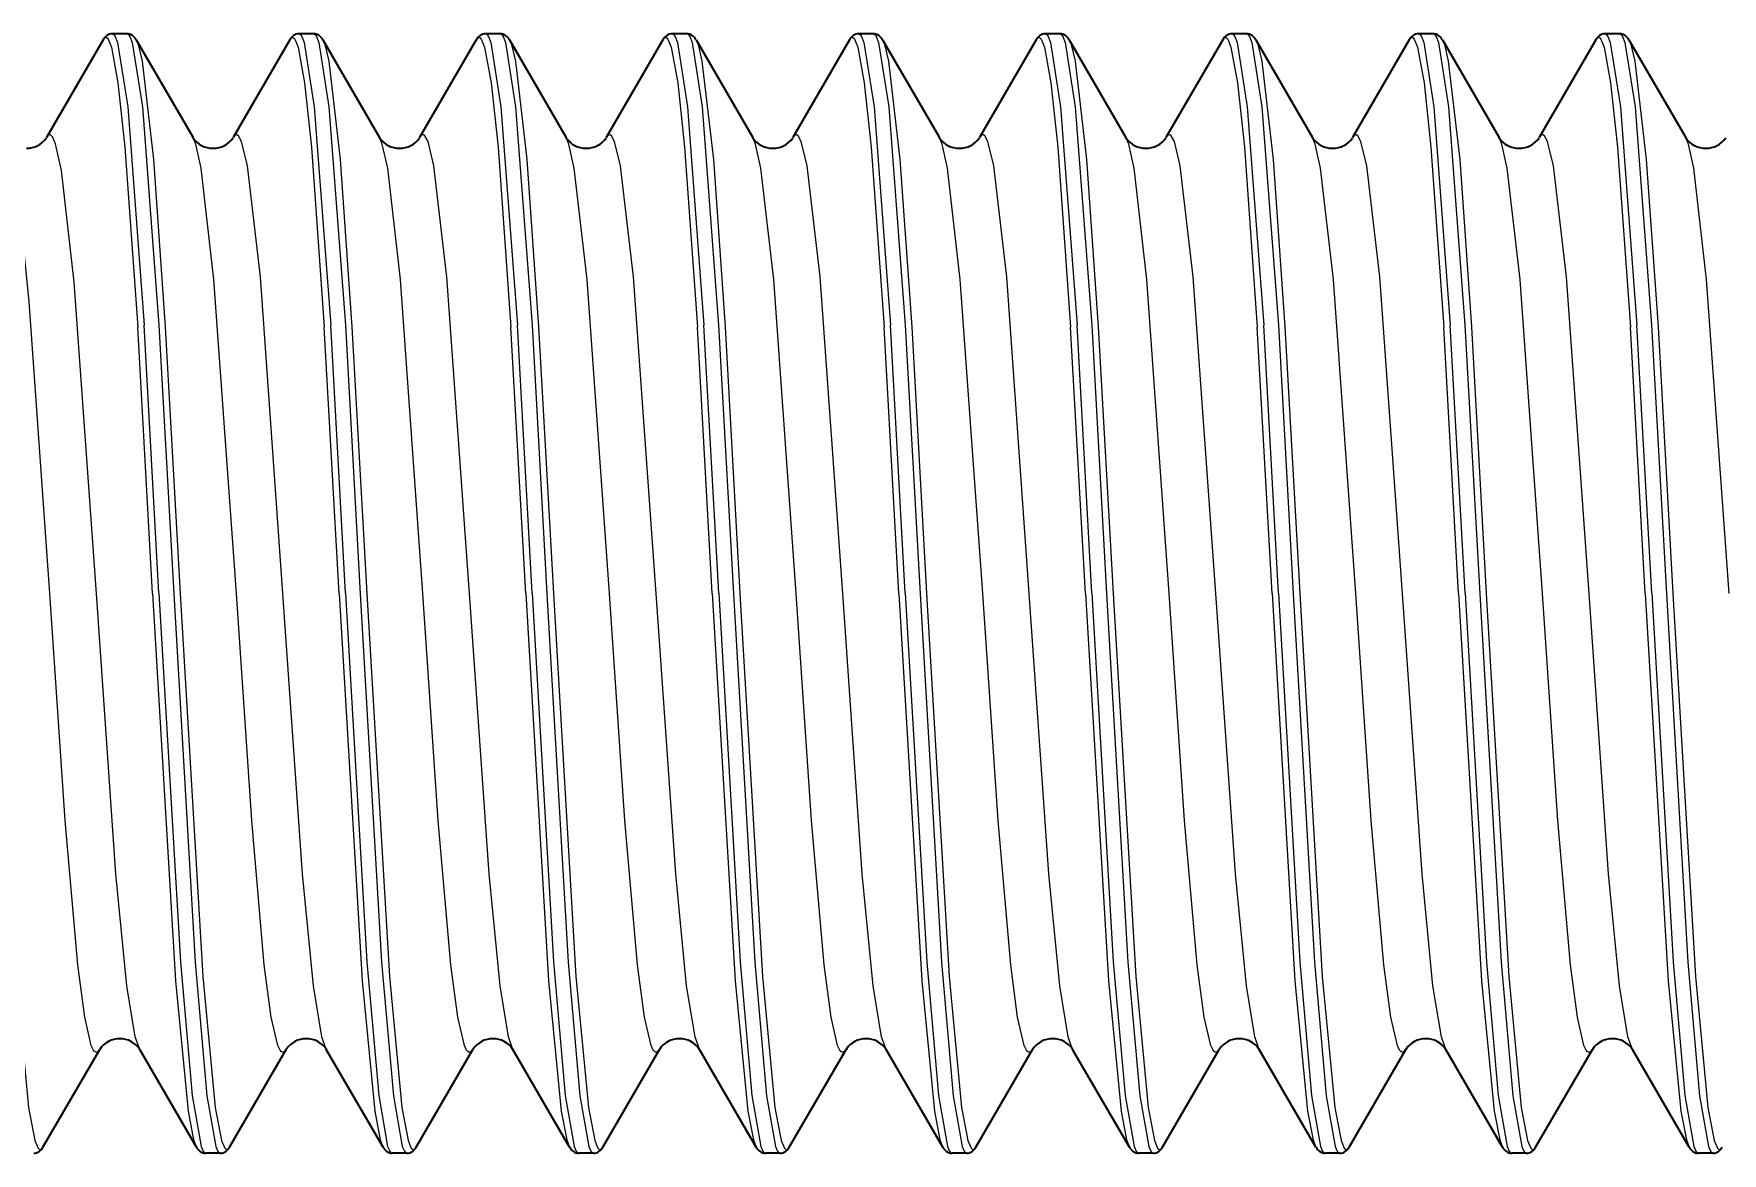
# Model space of a CAD drawing. Extents: x -131 to 1002, y -402 to 783.
# Drawn here: x -121.608 to -117.084, y 240.122 to 243.122 of the extents above; entities that cross this region are included whole.
import ezdxf

# ---------------------------------------------------------------- set-up
doc = ezdxf.new("R2010")
doc.units = 0

msp = doc.modelspace()

# ---------------------------------------------------------------- linework, layer by layer
at = {"color": 7, "lineweight": 35, "ltscale": 0.00098381}
for p, q in [((-121.3583, 243.122), (-121.3977, 243.122)), ((-120.8583, 243.122), (-120.8977, 243.122)), ((-120.3583, 243.122), (-120.3977, 243.122)), ((-119.8583, 243.122), (-119.8977, 243.122)), ((-119.3583, 243.122), (-119.3977, 243.122)), ((-118.8583, 243.122), (-118.8977, 243.122)), ((-118.3583, 243.122), (-118.3977, 243.122)), ((-117.8583, 243.122), (-117.8977, 243.122)), ((-117.3583, 243.122), (-117.3977, 243.122)), ((-121.1083, 240.122), (-121.1477, 240.122)), ((-120.6083, 240.122), (-120.6477, 240.122)), ((-120.1083, 240.122), (-120.1477, 240.122)), ((-119.6083, 240.122), (-119.6477, 240.122)), ((-119.1083, 240.122), (-119.1477, 240.122)), ((-118.6083, 240.122), (-118.6477, 240.122)), ((-118.1083, 240.122), (-118.1477, 240.122)), ((-117.6083, 240.122), (-117.6477, 240.122)), ((-117.1083, 240.122), (-117.1477, 240.122))]:
    msp.add_line(p, q, dxfattribs=at)
at = {"color": 7, "lineweight": 35, "ltscale": 0.007572}
for p, q in [((-121.4224, 243.1056), (-121.5744, 242.8437)), ((-121.3337, 243.1056), (-121.1816, 242.8437)), ((-120.9224, 243.1056), (-121.0744, 242.8437)), ((-120.8337, 243.1056), (-120.6816, 242.8437)), ((-120.4224, 243.1056), (-120.5744, 242.8437)), ((-120.3337, 243.1056), (-120.1816, 242.8437)), ((-119.9224, 243.1056), (-120.0744, 242.8437)), ((-119.8337, 243.1056), (-119.6816, 242.8437)), ((-119.4224, 243.1056), (-119.5744, 242.8437)), ((-119.3337, 243.1056), (-119.1816, 242.8437)), ((-118.9224, 243.1056), (-119.0744, 242.8437)), ((-118.8337, 243.1056), (-118.6816, 242.8437)), ((-118.4224, 243.1056), (-118.5744, 242.8437)), ((-118.3337, 243.1056), (-118.1816, 242.8437)), ((-117.9224, 243.1056), (-118.0744, 242.8437)), ((-117.8337, 243.1056), (-117.6816, 242.8437)), ((-117.4224, 243.1056), (-117.5744, 242.8437)), ((-117.3337, 243.1056), (-117.1816, 242.8437)), ((-121.1724, 240.1383), (-121.3244, 240.4003)), ((-120.6724, 240.1383), (-120.8244, 240.4003)), ((-120.1724, 240.1383), (-120.3244, 240.4003)), ((-119.6724, 240.1383), (-119.8244, 240.4003)), ((-119.1724, 240.1383), (-119.3244, 240.4003)), ((-118.6724, 240.1383), (-118.8244, 240.4003)), ((-118.1724, 240.1383), (-118.3244, 240.4003)), ((-117.6724, 240.1383), (-117.8244, 240.4003)), ((-117.1724, 240.1383), (-117.3244, 240.4003))]:
    msp.add_line(p, q, dxfattribs=at)
at = {"color": 7, "lineweight": 13, "ltscale": 0.017982}
for p, q in [((-121.2728, 241.6229), (-121.3125, 242.3411)), ((-120.7728, 241.6229), (-120.8125, 242.3411)), ((-120.2728, 241.6229), (-120.3125, 242.3411)), ((-119.7728, 241.6229), (-119.8125, 242.3411)), ((-119.2728, 241.6229), (-119.3125, 242.3411)), ((-118.7728, 241.6229), (-118.8125, 242.3411)), ((-118.2728, 241.6229), (-118.3125, 242.3411)), ((-117.7728, 241.6229), (-117.8125, 242.3411)), ((-117.2728, 241.6229), (-117.3125, 242.3411))]:
    msp.add_line(p, q, dxfattribs=at)
at = {"color": 7, "lineweight": 13, "ltscale": 0.018029}
for p, q in [((-121.2731, 242.3411), (-121.2333, 241.621)), ((-120.7731, 242.3411), (-120.7333, 241.621)), ((-120.2731, 242.3411), (-120.2333, 241.621)), ((-119.7731, 242.3411), (-119.7333, 241.621)), ((-119.2731, 242.3411), (-119.2333, 241.621)), ((-118.7731, 242.3411), (-118.7333, 241.621)), ((-118.2731, 242.3411), (-118.2333, 241.621)), ((-117.7731, 242.3411), (-117.7333, 241.621)), ((-117.2731, 242.3411), (-117.2333, 241.621))]:
    msp.add_line(p, q, dxfattribs=at)
at = {"color": 7, "lineweight": 13, "ltscale": 0.017866}
for p, q in [((-121.2901, 241.622), (-121.3298, 242.3355)), ((-120.7901, 241.622), (-120.8298, 242.3355)), ((-120.2901, 241.622), (-120.3298, 242.3355)), ((-119.7901, 241.622), (-119.8298, 242.3355)), ((-119.2901, 241.622), (-119.3298, 242.3355)), ((-118.7901, 241.622), (-118.8298, 242.3355)), ((-118.2901, 241.622), (-118.3298, 242.3355)), ((-117.7901, 241.622), (-117.8298, 242.3355)), ((-117.2901, 241.622), (-117.3298, 242.3355))]:
    msp.add_line(p, q, dxfattribs=at)
at = {"color": 7, "lineweight": 13, "ltscale": 0.017906}
for p, q in [((-121.2558, 242.3371), (-121.216, 241.622)), ((-120.7558, 242.3371), (-120.716, 241.622)), ((-120.2558, 242.3371), (-120.216, 241.622)), ((-119.7558, 242.3371), (-119.716, 241.622)), ((-119.2558, 242.3371), (-119.216, 241.622)), ((-118.7558, 242.3371), (-118.716, 241.622)), ((-118.2558, 242.3371), (-118.216, 241.622)), ((-117.7558, 242.3371), (-117.716, 241.622)), ((-117.2558, 242.3371), (-117.216, 241.622))]:
    msp.add_line(p, q, dxfattribs=at)
at = {"color": 7, "lineweight": 35, "ltscale": 0.007571}
for p, q in [((-121.5837, 240.1383), (-121.4316, 240.4003)), ((-121.0837, 240.1383), (-120.9316, 240.4003)), ((-120.5837, 240.1383), (-120.4316, 240.4003)), ((-120.0837, 240.1383), (-119.9316, 240.4003)), ((-119.5837, 240.1383), (-119.4316, 240.4003)), ((-119.0837, 240.1383), (-118.9316, 240.4003)), ((-118.5837, 240.1383), (-118.4316, 240.4003)), ((-118.0837, 240.1383), (-117.9316, 240.4003)), ((-117.5837, 240.1383), (-117.4316, 240.4003))]:
    msp.add_line(p, q, dxfattribs=at)
at = {"color": 7, "lineweight": 13}
for points in [[(-121.4224, 243.1056), (-121.4179, 243.111), (-121.4157, 243.1119), (-121.4135, 243.1117), (-121.412, 243.1109), (-121.409, 243.1077), (-121.4001, 243.0858), (-121.3827, 242.9902), (-121.3642, 242.8181), (-121.3298, 242.3355)], [(-121.3977, 243.122), (-121.3961, 243.1217), (-121.393, 243.1194), (-121.3899, 243.1148), (-121.3837, 243.0989), (-121.3566, 242.9266), (-121.3125, 242.3411)], [(-121.3583, 243.122), (-121.3568, 243.1217), (-121.3537, 243.1194), (-121.3506, 243.1148), (-121.3444, 243.0989), (-121.3173, 242.9266), (-121.2731, 242.3411)], [(-120.9224, 243.1056), (-120.9179, 243.111), (-120.9157, 243.1119), (-120.9135, 243.1117), (-120.912, 243.1109), (-120.909, 243.1077), (-120.9001, 243.0858), (-120.8827, 242.9902), (-120.8642, 242.8181), (-120.8298, 242.3355)], [(-120.8977, 243.122), (-120.8961, 243.1217), (-120.893, 243.1194), (-120.8899, 243.1148), (-120.8837, 243.0989), (-120.8566, 242.9266), (-120.8125, 242.3411)], [(-120.8583, 243.122), (-120.8568, 243.1217), (-120.8537, 243.1194), (-120.8506, 243.1148), (-120.8444, 243.0989), (-120.8173, 242.9266), (-120.7731, 242.3411)], [(-120.4224, 243.1056), (-120.4179, 243.111), (-120.4157, 243.1119), (-120.4135, 243.1117), (-120.412, 243.1109), (-120.409, 243.1077), (-120.4001, 243.0858), (-120.3827, 242.9902), (-120.3642, 242.8181), (-120.3298, 242.3355)], [(-120.3977, 243.122), (-120.3961, 243.1217), (-120.393, 243.1194), (-120.3899, 243.1148), (-120.3837, 243.0989), (-120.3566, 242.9266), (-120.3125, 242.3411)], [(-120.3583, 243.122), (-120.3568, 243.1217), (-120.3537, 243.1194), (-120.3506, 243.1148), (-120.3444, 243.0989), (-120.3173, 242.9266), (-120.2731, 242.3411)], [(-119.9224, 243.1056), (-119.9179, 243.111), (-119.9157, 243.1119), (-119.9135, 243.1117), (-119.912, 243.1109), (-119.909, 243.1077), (-119.9001, 243.0858), (-119.8827, 242.9902), (-119.8642, 242.8181), (-119.8298, 242.3355)], [(-119.8977, 243.122), (-119.8961, 243.1217), (-119.893, 243.1194), (-119.8899, 243.1148), (-119.8837, 243.0989), (-119.8566, 242.9266), (-119.8125, 242.3411)], [(-119.8583, 243.122), (-119.8568, 243.1217), (-119.8537, 243.1194), (-119.8506, 243.1148), (-119.8444, 243.0989), (-119.8173, 242.9266), (-119.7731, 242.3411)], [(-119.4224, 243.1056), (-119.4179, 243.111), (-119.4157, 243.1119), (-119.4135, 243.1117), (-119.412, 243.1109), (-119.409, 243.1077), (-119.4001, 243.0858), (-119.3827, 242.9902), (-119.3642, 242.8181), (-119.3298, 242.3355)], [(-119.3977, 243.122), (-119.3961, 243.1217), (-119.393, 243.1194), (-119.3899, 243.1148), (-119.3837, 243.0989), (-119.3566, 242.9266), (-119.3125, 242.3411)], [(-119.3583, 243.122), (-119.3568, 243.1217), (-119.3537, 243.1194), (-119.3506, 243.1148), (-119.3444, 243.0989), (-119.3173, 242.9266), (-119.2731, 242.3411)], [(-118.9224, 243.1056), (-118.9179, 243.111), (-118.9157, 243.1119), (-118.9135, 243.1117), (-118.912, 243.1109), (-118.909, 243.1077), (-118.9001, 243.0858), (-118.8827, 242.9902), (-118.8642, 242.8181), (-118.8298, 242.3355)], [(-118.8977, 243.122), (-118.8961, 243.1217), (-118.893, 243.1194), (-118.8899, 243.1148), (-118.8837, 243.0989), (-118.8566, 242.9266), (-118.8125, 242.3411)], [(-118.8583, 243.122), (-118.8568, 243.1217), (-118.8537, 243.1194), (-118.8506, 243.1148), (-118.8444, 243.0989), (-118.8173, 242.9266), (-118.7731, 242.3411)], [(-118.4224, 243.1056), (-118.4179, 243.111), (-118.4157, 243.1119), (-118.4135, 243.1117), (-118.412, 243.1109), (-118.409, 243.1077), (-118.4001, 243.0858), (-118.3827, 242.9902), (-118.3642, 242.8181), (-118.3298, 242.3355)], [(-118.3977, 243.122), (-118.3961, 243.1217), (-118.393, 243.1194), (-118.3899, 243.1148), (-118.3837, 243.0989), (-118.3566, 242.9266), (-118.3125, 242.3411)], [(-118.3583, 243.122), (-118.3568, 243.1217), (-118.3537, 243.1194), (-118.3506, 243.1148), (-118.3444, 243.0989), (-118.3173, 242.9266), (-118.2731, 242.3411)], [(-117.9224, 243.1056), (-117.9179, 243.111), (-117.9157, 243.1119), (-117.9135, 243.1117), (-117.912, 243.1109), (-117.909, 243.1077), (-117.9001, 243.0858), (-117.8827, 242.9902), (-117.8642, 242.8181), (-117.8298, 242.3355)], [(-117.8977, 243.122), (-117.8961, 243.1217), (-117.893, 243.1194), (-117.8899, 243.1148), (-117.8837, 243.0989), (-117.8566, 242.9266), (-117.8125, 242.3411)], [(-117.8583, 243.122), (-117.8568, 243.1217), (-117.8537, 243.1194), (-117.8506, 243.1148), (-117.8444, 243.0989), (-117.8173, 242.9266), (-117.7731, 242.3411)], [(-117.4224, 243.1056), (-117.4179, 243.111), (-117.4157, 243.1119), (-117.4135, 243.1117), (-117.412, 243.1109), (-117.409, 243.1077), (-117.4001, 243.0858), (-117.3827, 242.9902), (-117.3642, 242.8181), (-117.3298, 242.3355)], [(-117.3977, 243.122), (-117.3961, 243.1217), (-117.393, 243.1194), (-117.3899, 243.1148), (-117.3837, 243.0989), (-117.3566, 242.9266), (-117.3125, 242.3411)], [(-117.3583, 243.122), (-117.3568, 243.1217), (-117.3537, 243.1194), (-117.3506, 243.1148), (-117.3444, 243.0989), (-117.3173, 242.9266), (-117.2731, 242.3411)], [(-121.3337, 243.1056), (-121.3283, 243.093), (-121.3177, 243.0486), (-121.2872, 242.7848), (-121.2558, 242.3371)], [(-120.8337, 243.1056), (-120.8283, 243.093), (-120.8177, 243.0486), (-120.7872, 242.7848), (-120.7558, 242.3371)], [(-120.3337, 243.1056), (-120.3283, 243.093), (-120.3177, 243.0486), (-120.2872, 242.7848), (-120.2558, 242.3371)], [(-119.8337, 243.1056), (-119.8283, 243.093), (-119.8177, 243.0486), (-119.7872, 242.7848), (-119.7558, 242.3371)], [(-119.3337, 243.1056), (-119.3283, 243.093), (-119.3177, 243.0486), (-119.2872, 242.7848), (-119.2558, 242.3371)], [(-118.8337, 243.1056), (-118.8283, 243.093), (-118.8177, 243.0486), (-118.7872, 242.7848), (-118.7558, 242.3371)], [(-118.3337, 243.1056), (-118.3283, 243.093), (-118.3177, 243.0486), (-118.2872, 242.7848), (-118.2558, 242.3371)], [(-117.8337, 243.1056), (-117.8283, 243.093), (-117.8177, 243.0486), (-117.7872, 242.7848), (-117.7558, 242.3371)], [(-117.3337, 243.1056), (-117.3283, 243.093), (-117.3177, 243.0486), (-117.2872, 242.7848), (-117.2558, 242.3371)], [(-121.5655, 241.622), (-121.6204, 242.4044), (-121.6514, 242.7058), (-121.6713, 242.8156), (-121.6816, 242.8437)], [(-121.4405, 241.622), (-121.4999, 242.4565), (-121.5339, 242.7555), (-121.5498, 242.8273), (-121.5579, 242.8457), (-121.5616, 242.8498), (-121.5634, 242.8509), (-121.5675, 242.851), (-121.5703, 242.8492), (-121.5744, 242.8437)], [(-121.0655, 241.622), (-121.1255, 242.4635), (-121.1599, 242.7616), (-121.1743, 242.8258), (-121.1816, 242.8437)], [(-120.9405, 241.622), (-121.0012, 242.4708), (-121.036, 242.7678), (-121.0519, 242.8334), (-121.0601, 242.8484), (-121.0641, 242.8512), (-121.0682, 242.8506), (-121.0723, 242.8468), (-121.0744, 242.8437)], [(-120.5655, 241.622), (-120.6255, 242.4635), (-120.6599, 242.7616), (-120.6743, 242.8258), (-120.6816, 242.8437)], [(-120.4405, 241.622), (-120.5012, 242.4708), (-120.536, 242.7678), (-120.5519, 242.8334), (-120.5601, 242.8484), (-120.5641, 242.8512), (-120.5682, 242.8506), (-120.5723, 242.8468), (-120.5744, 242.8437)], [(-120.0655, 241.622), (-120.1255, 242.4635), (-120.1599, 242.7616), (-120.1743, 242.8258), (-120.1816, 242.8437)], [(-119.9405, 241.622), (-120.0012, 242.4708), (-120.036, 242.7678), (-120.0519, 242.8334), (-120.0601, 242.8484), (-120.0641, 242.8512), (-120.0682, 242.8506), (-120.0723, 242.8468), (-120.0744, 242.8437)], [(-119.5655, 241.622), (-119.6255, 242.4635), (-119.6599, 242.7616), (-119.6743, 242.8258), (-119.6816, 242.8437)], [(-119.4405, 241.622), (-119.5012, 242.4708), (-119.536, 242.7678), (-119.5519, 242.8334), (-119.5601, 242.8484), (-119.5641, 242.8512), (-119.5682, 242.8506), (-119.5723, 242.8468), (-119.5744, 242.8437)], [(-119.0655, 241.622), (-119.1255, 242.4635), (-119.1599, 242.7616), (-119.1743, 242.8258), (-119.1816, 242.8437)], [(-118.9405, 241.622), (-119.0012, 242.4708), (-119.036, 242.7678), (-119.0519, 242.8334), (-119.0601, 242.8484), (-119.0641, 242.8512), (-119.0682, 242.8506), (-119.0723, 242.8468), (-119.0744, 242.8437)], [(-118.5655, 241.622), (-118.6255, 242.4635), (-118.6599, 242.7616), (-118.6743, 242.8258), (-118.6816, 242.8437)], [(-118.4405, 241.622), (-118.5012, 242.4708), (-118.536, 242.7678), (-118.5519, 242.8334), (-118.5601, 242.8484), (-118.5641, 242.8512), (-118.5682, 242.8506), (-118.5723, 242.8468), (-118.5744, 242.8437)], [(-118.0655, 241.622), (-118.1255, 242.4635), (-118.1599, 242.7616), (-118.1743, 242.8258), (-118.1816, 242.8437)], [(-117.9405, 241.622), (-118.0012, 242.4708), (-118.036, 242.7678), (-118.0519, 242.8334), (-118.0601, 242.8484), (-118.0641, 242.8512), (-118.0682, 242.8506), (-118.0723, 242.8468), (-118.0744, 242.8437)], [(-117.5655, 241.622), (-117.6255, 242.4635), (-117.6599, 242.7616), (-117.6743, 242.8258), (-117.6816, 242.8437)], [(-117.4405, 241.622), (-117.5012, 242.4708), (-117.536, 242.7678), (-117.5519, 242.8334), (-117.5601, 242.8484), (-117.5641, 242.8512), (-117.5682, 242.8506), (-117.5723, 242.8468), (-117.5744, 242.8437)], [(-117.0655, 241.622), (-117.1255, 242.4635), (-117.1599, 242.7616), (-117.1743, 242.8258), (-117.1816, 242.8437)], [(-121.716, 241.622), (-121.6555, 240.5952), (-121.6221, 240.2444), (-121.6052, 240.1557), (-121.5966, 240.1357), (-121.5937, 240.1329), (-121.5923, 240.1322), (-121.5901, 240.1321), (-121.588, 240.1331), (-121.5837, 240.1383)], [(-121.4316, 240.4003), (-121.4357, 240.3949), (-121.4377, 240.3934), (-121.4407, 240.3926), (-121.4422, 240.3929), (-121.4453, 240.3948), (-121.4483, 240.3984), (-121.4543, 240.4109), (-121.4719, 240.4866), (-121.4905, 240.6271), (-121.5243, 241.0136), (-121.5655, 241.622)], [(-121.3244, 240.4003), (-121.3363, 240.4342), (-121.3589, 240.5707), (-121.3882, 240.8704), (-121.4405, 241.622)], [(-121.2901, 241.622), (-121.2287, 240.5837), (-121.1948, 240.2347), (-121.1799, 240.158), (-121.1724, 240.1383)], [(-121.2728, 241.6229), (-121.2155, 240.6346), (-121.1841, 240.2763), (-121.16, 240.14), (-121.1546, 240.1276), (-121.1518, 240.124), (-121.1491, 240.1222), (-121.1477, 240.122)], [(-121.2333, 241.621), (-121.1761, 240.6338), (-121.1447, 240.276), (-121.1207, 240.1399), (-121.1152, 240.1275), (-121.1125, 240.124), (-121.1097, 240.1222), (-121.1083, 240.122)], [(-121.216, 241.622), (-121.1555, 240.5952), (-121.1221, 240.2444), (-121.1052, 240.1557), (-121.0966, 240.1357), (-121.0937, 240.1329), (-121.0923, 240.1322), (-121.0901, 240.1321), (-121.088, 240.1331), (-121.0837, 240.1383)], [(-120.9316, 240.4003), (-120.9357, 240.3949), (-120.9377, 240.3934), (-120.9407, 240.3926), (-120.9422, 240.3929), (-120.9453, 240.3948), (-120.9483, 240.3984), (-120.9543, 240.4109), (-120.9719, 240.4866), (-120.9905, 240.6271), (-121.0243, 241.0136), (-121.0655, 241.622)], [(-120.8244, 240.4003), (-120.8363, 240.4342), (-120.8589, 240.5707), (-120.8882, 240.8704), (-120.9405, 241.622)], [(-120.7901, 241.622), (-120.7287, 240.5837), (-120.6948, 240.2347), (-120.6799, 240.158), (-120.6724, 240.1383)], [(-120.7728, 241.6229), (-120.7155, 240.6346), (-120.6841, 240.2763), (-120.66, 240.14), (-120.6546, 240.1276), (-120.6518, 240.124), (-120.6491, 240.1222), (-120.6477, 240.122)], [(-120.7333, 241.621), (-120.6761, 240.6338), (-120.6447, 240.276), (-120.6207, 240.1399), (-120.6152, 240.1275), (-120.6125, 240.124), (-120.6097, 240.1222), (-120.6083, 240.122)], [(-120.716, 241.622), (-120.6555, 240.5952), (-120.6221, 240.2444), (-120.6052, 240.1557), (-120.5966, 240.1357), (-120.5937, 240.1329), (-120.5923, 240.1322), (-120.5901, 240.1321), (-120.588, 240.1331), (-120.5837, 240.1383)], [(-120.4316, 240.4003), (-120.4357, 240.3949), (-120.4377, 240.3934), (-120.4407, 240.3926), (-120.4422, 240.3929), (-120.4453, 240.3948), (-120.4483, 240.3984), (-120.4543, 240.4109), (-120.4719, 240.4866), (-120.4905, 240.6271), (-120.5243, 241.0136), (-120.5655, 241.622)], [(-120.3244, 240.4003), (-120.3363, 240.4342), (-120.3589, 240.5707), (-120.3882, 240.8704), (-120.4405, 241.622)], [(-120.2901, 241.622), (-120.2287, 240.5837), (-120.1948, 240.2347), (-120.1799, 240.158), (-120.1724, 240.1383)], [(-120.2728, 241.6229), (-120.2155, 240.6346), (-120.1841, 240.2763), (-120.16, 240.14), (-120.1546, 240.1276), (-120.1518, 240.124), (-120.1491, 240.1222), (-120.1477, 240.122)], [(-120.2333, 241.621), (-120.1761, 240.6338), (-120.1447, 240.276), (-120.1207, 240.1399), (-120.1152, 240.1275), (-120.1125, 240.124), (-120.1097, 240.1222), (-120.1083, 240.122)], [(-120.216, 241.622), (-120.1555, 240.5952), (-120.1221, 240.2444), (-120.1052, 240.1557), (-120.0966, 240.1357), (-120.0937, 240.1329), (-120.0923, 240.1322), (-120.0901, 240.1321), (-120.088, 240.1331), (-120.0837, 240.1383)], [(-119.9316, 240.4003), (-119.9357, 240.3949), (-119.9377, 240.3934), (-119.9407, 240.3926), (-119.9422, 240.3929), (-119.9453, 240.3948), (-119.9483, 240.3984), (-119.9543, 240.4109), (-119.9719, 240.4866), (-119.9905, 240.6271), (-120.0243, 241.0136), (-120.0655, 241.622)], [(-119.8244, 240.4003), (-119.8363, 240.4342), (-119.8589, 240.5707), (-119.8882, 240.8704), (-119.9405, 241.622)], [(-119.7901, 241.622), (-119.7287, 240.5837), (-119.6948, 240.2347), (-119.6799, 240.158), (-119.6724, 240.1383)], [(-119.7728, 241.6229), (-119.7155, 240.6346), (-119.6841, 240.2763), (-119.66, 240.14), (-119.6546, 240.1276), (-119.6518, 240.124), (-119.6491, 240.1222), (-119.6477, 240.122)], [(-119.7333, 241.621), (-119.6761, 240.6338), (-119.6447, 240.276), (-119.6207, 240.1399), (-119.6152, 240.1275), (-119.6125, 240.124), (-119.6097, 240.1222), (-119.6083, 240.122)], [(-119.716, 241.622), (-119.6555, 240.5952), (-119.6221, 240.2444), (-119.6052, 240.1557), (-119.5966, 240.1357), (-119.5937, 240.1329), (-119.5923, 240.1322), (-119.5901, 240.1321), (-119.588, 240.1331), (-119.5837, 240.1383)], [(-119.4316, 240.4003), (-119.4357, 240.3949), (-119.4377, 240.3934), (-119.4407, 240.3926), (-119.4422, 240.3929), (-119.4453, 240.3948), (-119.4483, 240.3984), (-119.4543, 240.4109), (-119.4719, 240.4866), (-119.4905, 240.6271), (-119.5243, 241.0136), (-119.5655, 241.622)], [(-119.3244, 240.4003), (-119.3363, 240.4342), (-119.3589, 240.5707), (-119.3882, 240.8704), (-119.4405, 241.622)], [(-119.2901, 241.622), (-119.2287, 240.5837), (-119.1948, 240.2347), (-119.1799, 240.158), (-119.1724, 240.1383)], [(-119.2728, 241.6229), (-119.2155, 240.6346), (-119.1841, 240.2763), (-119.16, 240.14), (-119.1546, 240.1276), (-119.1518, 240.124), (-119.1491, 240.1222), (-119.1477, 240.122)], [(-119.2333, 241.621), (-119.1761, 240.6338), (-119.1447, 240.276), (-119.1207, 240.1399), (-119.1152, 240.1275), (-119.1125, 240.124), (-119.1097, 240.1222), (-119.1083, 240.122)], [(-119.216, 241.622), (-119.1555, 240.5952), (-119.1221, 240.2444), (-119.1052, 240.1557), (-119.0966, 240.1357), (-119.0937, 240.1329), (-119.0923, 240.1322), (-119.0901, 240.1321), (-119.088, 240.1331), (-119.0837, 240.1383)], [(-118.9316, 240.4003), (-118.9357, 240.3949), (-118.9377, 240.3934), (-118.9407, 240.3926), (-118.9422, 240.3929), (-118.9453, 240.3948), (-118.9483, 240.3984), (-118.9543, 240.4109), (-118.9719, 240.4866), (-118.9905, 240.6271), (-119.0243, 241.0136), (-119.0655, 241.622)], [(-118.8244, 240.4003), (-118.8363, 240.4342), (-118.8589, 240.5707), (-118.8882, 240.8704), (-118.9405, 241.622)], [(-118.7901, 241.622), (-118.7287, 240.5837), (-118.6948, 240.2347), (-118.6799, 240.158), (-118.6724, 240.1383)], [(-118.7728, 241.6229), (-118.7155, 240.6346), (-118.6841, 240.2763), (-118.66, 240.14), (-118.6546, 240.1276), (-118.6518, 240.124), (-118.6491, 240.1222), (-118.6477, 240.122)], [(-118.7333, 241.621), (-118.6761, 240.6338), (-118.6447, 240.276), (-118.6207, 240.1399), (-118.6152, 240.1275), (-118.6125, 240.124), (-118.6097, 240.1222), (-118.6083, 240.122)], [(-118.716, 241.622), (-118.6555, 240.5952), (-118.6221, 240.2444), (-118.6052, 240.1557), (-118.5966, 240.1357), (-118.5937, 240.1329), (-118.5923, 240.1322), (-118.5901, 240.1321), (-118.588, 240.1331), (-118.5837, 240.1383)], [(-118.4316, 240.4003), (-118.4357, 240.3949), (-118.4377, 240.3934), (-118.4407, 240.3926), (-118.4422, 240.3929), (-118.4453, 240.3948), (-118.4483, 240.3984), (-118.4543, 240.4109), (-118.4719, 240.4866), (-118.4905, 240.6271), (-118.5243, 241.0136), (-118.5655, 241.622)], [(-118.3244, 240.4003), (-118.3363, 240.4342), (-118.3589, 240.5707), (-118.3882, 240.8704), (-118.4405, 241.622)], [(-118.2901, 241.622), (-118.2287, 240.5837), (-118.1948, 240.2347), (-118.1799, 240.158), (-118.1724, 240.1383)], [(-118.2728, 241.6229), (-118.2155, 240.6346), (-118.1841, 240.2763), (-118.16, 240.14), (-118.1546, 240.1276), (-118.1518, 240.124), (-118.1491, 240.1222), (-118.1477, 240.122)], [(-118.2333, 241.621), (-118.1761, 240.6338), (-118.1447, 240.276), (-118.1207, 240.1399), (-118.1152, 240.1275), (-118.1125, 240.124), (-118.1097, 240.1222), (-118.1083, 240.122)], [(-118.216, 241.622), (-118.1555, 240.5952), (-118.1221, 240.2444), (-118.1052, 240.1557), (-118.0966, 240.1357), (-118.0937, 240.1329), (-118.0923, 240.1322), (-118.0901, 240.1321), (-118.088, 240.1331), (-118.0837, 240.1383)], [(-117.9316, 240.4003), (-117.9357, 240.3949), (-117.9377, 240.3934), (-117.9407, 240.3926), (-117.9422, 240.3929), (-117.9453, 240.3948), (-117.9483, 240.3984), (-117.9543, 240.4109), (-117.9719, 240.4866), (-117.9905, 240.6271), (-118.0243, 241.0136), (-118.0655, 241.622)], [(-117.8244, 240.4003), (-117.8363, 240.4342), (-117.8589, 240.5707), (-117.8882, 240.8704), (-117.9405, 241.622)], [(-117.7901, 241.622), (-117.7287, 240.5837), (-117.6948, 240.2347), (-117.6799, 240.158), (-117.6724, 240.1383)], [(-117.7728, 241.6229), (-117.7155, 240.6346), (-117.6841, 240.2763), (-117.66, 240.14), (-117.6546, 240.1276), (-117.6518, 240.124), (-117.6491, 240.1222), (-117.6477, 240.122)], [(-117.7333, 241.621), (-117.6761, 240.6338), (-117.6447, 240.276), (-117.6207, 240.1399), (-117.6152, 240.1275), (-117.6125, 240.124), (-117.6097, 240.1222), (-117.6083, 240.122)], [(-117.716, 241.622), (-117.6555, 240.5952), (-117.6221, 240.2444), (-117.6052, 240.1557), (-117.5966, 240.1357), (-117.5937, 240.1329), (-117.5923, 240.1322), (-117.5901, 240.1321), (-117.588, 240.1331), (-117.5837, 240.1383)], [(-117.4316, 240.4003), (-117.4357, 240.3949), (-117.4377, 240.3934), (-117.4407, 240.3926), (-117.4422, 240.3929), (-117.4453, 240.3948), (-117.4483, 240.3984), (-117.4543, 240.4109), (-117.4719, 240.4866), (-117.4905, 240.6271), (-117.5243, 241.0136), (-117.5655, 241.622)], [(-117.3244, 240.4003), (-117.3363, 240.4342), (-117.3589, 240.5707), (-117.3882, 240.8704), (-117.4405, 241.622)], [(-117.2901, 241.622), (-117.2287, 240.5837), (-117.1948, 240.2347), (-117.1799, 240.158), (-117.1724, 240.1383)], [(-117.2728, 241.6229), (-117.2155, 240.6346), (-117.1841, 240.2763), (-117.16, 240.14), (-117.1546, 240.1276), (-117.1518, 240.124), (-117.1491, 240.1222), (-117.1477, 240.122)], [(-117.2333, 241.621), (-117.1761, 240.6338), (-117.1447, 240.276), (-117.1207, 240.1399), (-117.1152, 240.1275), (-117.1125, 240.124), (-117.1097, 240.1222), (-117.1083, 240.122)], [(-117.216, 241.622), (-117.1555, 240.5952), (-117.1221, 240.2444), (-117.1052, 240.1557), (-117.0966, 240.1357), (-117.0937, 240.1329), (-117.0923, 240.1322), (-117.0901, 240.1321), (-117.088, 240.1331), (-117.0837, 240.1383)]]:
    msp.add_lwpolyline(points, dxfattribs=at)
at = {"color": 7, "lineweight": 35}
for centre, radius, start, end in [((-121.396, 243.0931), 0.0291, 93.2899, 154.5263), ((-121.3598, 243.0934), 0.0287, 25.1025, 87.1259), ((-120.896, 243.0931), 0.0291, 93.2899, 154.5263), ((-120.8598, 243.0934), 0.0287, 25.1025, 87.1259), ((-120.396, 243.0931), 0.0291, 93.2899, 154.5263), ((-120.3598, 243.0934), 0.0287, 25.1025, 87.1259), ((-119.896, 243.0931), 0.0291, 93.2899, 154.5263), ((-119.8598, 243.0934), 0.0287, 25.1025, 87.1259), ((-119.396, 243.0931), 0.0291, 93.2899, 154.5263), ((-119.3598, 243.0934), 0.0287, 25.1025, 87.1259), ((-118.896, 243.0931), 0.0291, 93.2899, 154.5263), ((-118.8598, 243.0934), 0.0287, 25.1025, 87.1259), ((-118.396, 243.0931), 0.0291, 93.2899, 154.5263), ((-118.3598, 243.0934), 0.0287, 25.1025, 87.1259), ((-117.896, 243.0931), 0.0291, 93.2899, 154.5263), ((-117.8598, 243.0934), 0.0287, 25.1025, 87.1259), ((-117.396, 243.0931), 0.0291, 93.2899, 154.5263), ((-117.3598, 243.0934), 0.0287, 25.1025, 87.1259), ((-121.627, 242.8785), 0.0632, 269.0834, 326.4742), ((-121.129, 242.8785), 0.0632, 213.5255, 270.9181), ((-121.127, 242.8785), 0.0632, 269.0834, 326.4742), ((-120.629, 242.8785), 0.0632, 213.5255, 270.9181), ((-120.627, 242.8785), 0.0632, 269.0833, 326.4742), ((-120.129, 242.8785), 0.0632, 213.5255, 270.918), ((-120.127, 242.8785), 0.0632, 269.0833, 326.4742), ((-119.629, 242.8785), 0.0632, 213.5255, 270.918), ((-119.627, 242.8785), 0.0632, 269.0833, 326.4742), ((-119.129, 242.8785), 0.0632, 213.5255, 270.9181), ((-119.127, 242.8785), 0.0632, 269.0834, 326.4742), ((-118.629, 242.8785), 0.0632, 213.5255, 270.9181), ((-118.627, 242.8785), 0.0632, 269.0833, 326.4742), ((-118.129, 242.8785), 0.0632, 213.5255, 270.9181), ((-118.127, 242.8785), 0.0632, 269.0834, 326.4742), ((-117.629, 242.8785), 0.0632, 213.5255, 270.9181), ((-117.627, 242.8785), 0.0632, 269.0833, 326.4742), ((-117.129, 242.8785), 0.0632, 213.5255, 270.9181), ((-117.127, 242.8785), 0.0632, 269.0833, 326.4742), ((-121.379, 240.3654), 0.0632, 89.082, 146.4745), ((-121.377, 240.3654), 0.0632, 33.5258, 90.9167), ((-120.879, 240.3654), 0.0632, 89.0819, 146.4745), ((-120.877, 240.3654), 0.0632, 33.5258, 90.9167), ((-120.379, 240.3654), 0.0632, 89.0819, 146.4745), ((-120.377, 240.3654), 0.0632, 33.5258, 90.9167), ((-119.879, 240.3654), 0.0632, 89.0819, 146.4745), ((-119.877, 240.3654), 0.0632, 33.5258, 90.9167), ((-119.379, 240.3654), 0.0632, 89.082, 146.4745), ((-119.377, 240.3654), 0.0632, 33.5258, 90.9167), ((-118.879, 240.3654), 0.0632, 89.082, 146.4745), ((-118.877, 240.3654), 0.0632, 33.5258, 90.9167), ((-118.379, 240.3654), 0.0632, 89.0819, 146.4745), ((-118.377, 240.3654), 0.0632, 33.5258, 90.9166), ((-117.879, 240.3654), 0.0632, 89.0819, 146.4745), ((-117.877, 240.3654), 0.0632, 33.5258, 90.9167), ((-117.379, 240.3654), 0.0632, 89.0819, 146.4745), ((-117.377, 240.3654), 0.0632, 33.5258, 90.9167), ((-121.6098, 240.1506), 0.0287, 272.8741, 334.8975), ((-121.146, 240.1509), 0.0291, 205.4737, 266.7101), ((-121.1098, 240.1506), 0.0287, 272.8741, 334.8975), ((-120.646, 240.1509), 0.0291, 205.4737, 266.7101), ((-120.6098, 240.1506), 0.0287, 272.8741, 334.8975), ((-120.146, 240.1509), 0.0291, 205.4737, 266.7101), ((-120.1098, 240.1506), 0.0287, 272.8741, 334.8975), ((-119.646, 240.1509), 0.0291, 205.4737, 266.7101), ((-119.6098, 240.1506), 0.0287, 272.8741, 334.8975), ((-119.146, 240.1509), 0.0291, 205.4737, 266.7101), ((-119.1098, 240.1506), 0.0287, 272.8741, 334.8975), ((-118.646, 240.1509), 0.0291, 205.4737, 266.7101), ((-118.6098, 240.1506), 0.0287, 272.8741, 334.8975), ((-118.146, 240.1509), 0.0291, 205.4737, 266.7101), ((-118.1098, 240.1506), 0.0287, 272.8741, 334.8975), ((-117.646, 240.1509), 0.0291, 205.4737, 266.7101), ((-117.6098, 240.1506), 0.0287, 272.8741, 334.8975), ((-117.146, 240.1509), 0.0291, 205.4737, 266.7101), ((-117.1098, 240.1506), 0.0287, 272.8741, 334.8975)]:
    msp.add_arc(centre, radius, start, end, dxfattribs=at)

doc.saveas('drawing.dxf')
